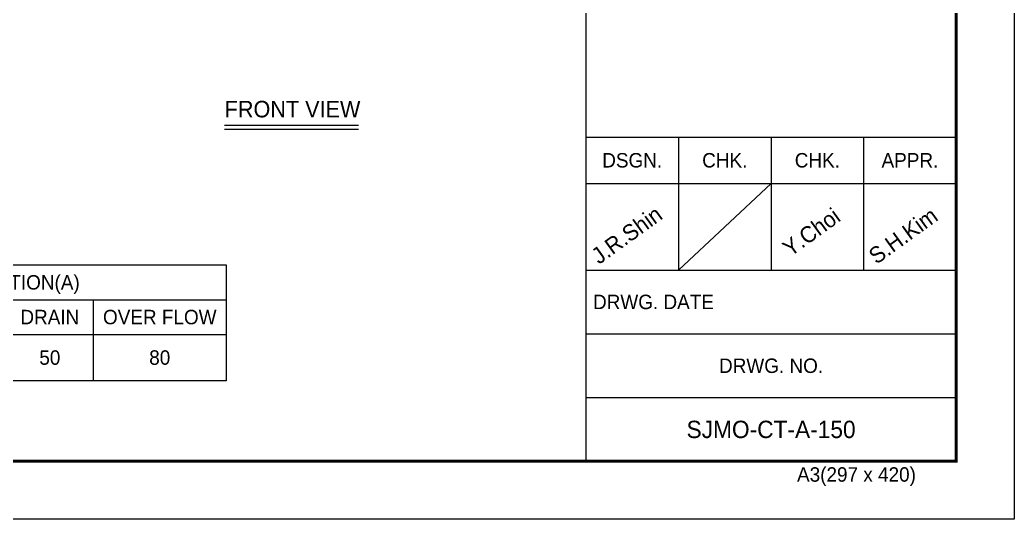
# Model space of a CAD drawing. Header units: millimetres. Extents: x -664091 to 30318, y -141645 to 21846.
# Drawn here: x 18288 to 30318, y 1051 to 7090 of the extents above; entities that cross this region are included whole.
import ezdxf
from ezdxf.enums import TextEntityAlignment as Align

# ---------------------------------------------------------------- set-up
doc = ezdxf.new("R2010")
doc.units = ezdxf.units.MM
for name, color, linetype in [('냉각탑_box', 1, 'Continuous'), ('냉각탑_form', 1, 'Continuous'), ('냉각탑_text', 3, 'Continuous')]:
    doc.layers.add(name, color=color, linetype=linetype)
doc.styles.add('돋움', font='Dotum.ttf')

msp = doc.modelspace()

# ---------------------------------------------------------------- linework, layer by layer
at = {"layer": 'Defpoints'}
msp.add_lwpolyline([(910.8, 21846.1), (30318, 21846.1), (30318, 1051), (910.8, 1051)], close=True, dxfattribs=at)
at = {"layer": '냉각탑_box'}
for p, q in [((20763.6, 5816.3), (22387, 5816.3)), ((20763.6, 5769.6), (22387, 5769.6)), ((15395.6, 3705.5), (20785.6, 3705.5)), ((19175.6, 3705.5), (19175.6, 2725.5)), ((5735.6, 3285.5), (20785.6, 3285.5))]:
    msp.add_line(p, q, dxfattribs=at)
msp.add_lwpolyline([(5735.6, 4125.5), (20785.6, 4125.5), (20785.6, 2725.5), (5735.6, 2725.5)], close=True, dxfattribs=at)
at = {"layer": '냉각탑_form'}
for p, q in [((25136.8, 14109.2), (25136.8, 1751.2)), ((25136.8, 5672.1), (29617.9, 5672.1)), ((26257, 5672.1), (26257, 4061.8)), ((27377.3, 5672.1), (27377.3, 4061.8)), ((28497.6, 5672.1), (28497.6, 4061.8)), ((25136.8, 5112), (29617.9, 5112)), ((27377.3, 5112), (26257, 4061.8)), ((25136.8, 4061.8), (29617.9, 4061.8)), ((25136.8, 3291.6), (29617.9, 3291.6)), ((25136.8, 2521.4), (29617.9, 2521.4))]:
    msp.add_line(p, q, dxfattribs=at)
at = {"layer": '냉각탑_form', "const_width": 35}
msp.add_lwpolyline([(1611, 21145.9), (1611, 1751.2), (29617.9, 1751.2), (29617.9, 21145.9)], close=True, dxfattribs=at)

# ---------------------------------------------------------------- texts
at = {"layer": '냉각탑_form', "style": '돋움'}
for s, p in [('DSGN.', (25696.9, 5392.1)), ('CHK.', (26817.2, 5392.1)), ('CHK.', (27937.4, 5392.1)), ('APPR.', (29057.7, 5392.1)), ('DRWG. NO.', (27377.3, 2906.5))]:
    msp.add_text(s, height=175.04, dxfattribs=at).set_placement(p, align=Align.MIDDLE_CENTER)
for s, height, p in [('DRWG. DATE', 175.04, (25223, 3591.1)), ('A3(297 x 420)', 175.043, (27691.4, 1503.6))]:
    msp.add_text(s, height=height, dxfattribs=at).set_placement(p)
at = {"layer": '냉각탑_text', "style": '돋움'}
for s, height, p in [('FRONT VIEW', 199.97, (21587.1, 6011)), ('CONNECTION(A)', 175, (18090.6, 3915.5)), ('DRAIN', 175, (18650.6, 3495.5)), ('OVER FLOW', 175, (19980.6, 3495.5)), ('50', 175, (18650.6, 3005.5)), ('80', 175, (19980.6, 3005.5)), ('SJMO-CT-A-150', 210.051, (27377.3, 2136.3))]:
    msp.add_text(s, height=height, dxfattribs=at).set_placement(p, align=Align.MIDDLE_CENTER)
for s, p in [('Y.Choi', (27610.4, 4219.3)), ('J.R.Shin', (25295.1, 4125.9)), ('S.H.Kim', (28651.6, 4125.9))]:
    msp.add_text(s, height=196.05, rotation=35.81856, dxfattribs=at).set_placement(p)

doc.saveas('drawing.dxf')
